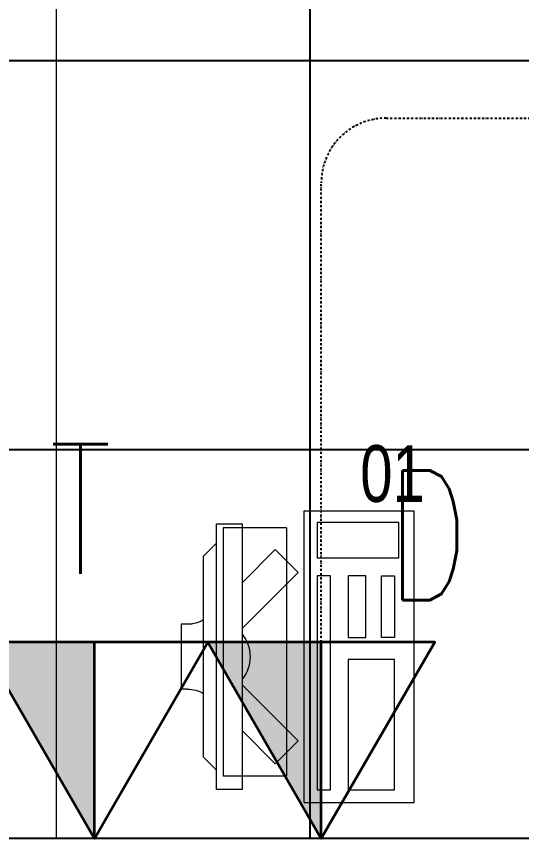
# Model space of a CAD drawing. Extents: x -560814 to 57327, y -29287 to 19916.
# Drawn here: x 22323 to 23102, y -12830 to -11562 of the extents above; entities that cross this region are included whole.
import ezdxf

# ---------------------------------------------------------------- set-up
doc = ezdxf.new("R2010")
doc.units = 0
doc.header["$LTSCALE"] = 0.25
doc.linetypes.add('DASHDOT', pattern=[25.4, 12.7, -6.35, 0, -6.35])
for name, color, linetype, lineweight in [('01-First Floor$0$72_EGR_EQP_TAG', 142, 'Continuous', 5), ('01-First Floor$0$LOADING', 253, 'Continuous', 5), ('01-First Floor$0$Walls', 251, 'Continuous', 5), ('E-LITE-CLNG-CNDT', 6, 'DASHDOT', 35), ('T-DATA-CLNG-COND', 51, 'DASHDOT', 25), ('T-DATA-DEVC-TYPE', 2, 'Continuous', 25), ('T-DATA-WALL @ 100', 33, 'Continuous', 35)]:
    doc.layers.add(name, color=color, linetype=linetype, lineweight=lineweight)
doc.layers.add('01-First Floor$0$FALSE CEILING', color=251, linetype='Continuous')
doc.styles.add('01-First Floor$0$X3G_ENTITY_257CFD', font='swisscl.ttf', dxfattribs={"height": 200})
doc.styles.add('DC_SIMPLEX', font='SIMPLEX.shx', dxfattribs={"width": 0.7})

# ---------------------------------------------------------------- blocks, each defined once
blk = doc.blocks.new('*U23')
blk.add_hatch(color=254).paths.add_polyline_path([(1.75, 3.031), (0, 3.031), (0, 0)])
blk.add_line((0, 0), (0, 3.031))
blk.add_lwpolyline([(1.75, 3.031), (0, 0), (-1.75, 3.031)], close=True)
at = {"layer": 'T-DATA-DEVC-TYPE', "style": 'DC_SIMPLEX', "width": 0.7, "flags": 8}
blk.add_attdef('DC_TYPE', (2.682, 5.634), '', height=2, rotation=360, dxfattribs=at)
blk = doc.blocks.new('*U22')
blk.add_hatch(color=254).paths.add_polyline_path([(1.75, 3.031), (0, 3.031), (0, 0)])
blk.add_line((0, 0), (0, 3.031))
blk.add_lwpolyline([(1.75, 3.031), (0, 0), (-1.75, 3.031)], close=True)
at = {"layer": 'T-DATA-DEVC-TYPE', "style": 'DC_SIMPLEX', "width": 0.7, "flags": 8}
blk.add_attdef('DC_TYPE', (2.682, 5.634), '', height=2, rotation=360, dxfattribs=at)
blk = doc.blocks.new('01-First Floor$0$ITCWLS1-P')
at = {"layer": '01-First Floor$0$LOADING'}
for p, q in [((-0.17, 0.45), (-0.17, 0)), ((-0.17, 0.45), (0, 0.45)), ((0, 0.45), (0, 0)), ((-0.2651, 0.43, 0), (-0.3051, 0.43, 0)), ((-0.3051, 0.43, 0), (-0.3051, 0.02, 0)), ((-0.2651, 0.43, 0), (-0.2651, 0.02, 0)), ((-0.1496, 0.4305), (-0.1291, 0.4305)), ((-0.1291, 0.4305), (-0.1291, 0.4089)), ((-0.197, 0.4094), (-0.295, 0.4094)), ((-0.295, 0.0264), (-0.295, 0.4094)), ((-0.197, 0.0264), (-0.197, 0.4094)), ((-0.3251, 0.38, 0), (-0.3051, 0.4, 0)), ((-0.3251, 0.38, 0), (-0.3251, 0.07, 0)), ((-0.3503, 0.275), (-0.3596, 0.275)), ((-0.3596, 0.175), (-0.3596, 0.275)), ((-0.3503, 0.175), (-0.3596, 0.175)), ((-0.3251, 0.07, 0), (-0.3051, 0.05, 0)), ((-0.197, 0.0264), (-0.295, 0.0264)), ((-0.3051, 0.02, 0), (-0.2651, 0.02, 0)), ((-0.17, 0), (0, 0))]:
    blk.add_line(p, q, dxfattribs=at)
at = {"layer": '01-First Floor$0$LOADING', "extrusion": (2.48281e-10, 3.18408e-10, -1)}
for p, q in [((-0.2651, 0.3395), (-0.2144, 0.3902)), ((-0.1791, 0.3548), (-0.2144, 0.3902)), ((-0.2651, 0.2688), (-0.1791, 0.3548))]:
    blk.add_line(p, q, dxfattribs=at)
at = {"layer": '01-First Floor$0$LOADING', "extrusion": (2.48281e-10, -3.18408e-10, -1)}
for p, q in [((-0.2651, 0.1812), (-0.1791, 0.0952)), ((-0.2651, 0.1105), (-0.2144, 0.0598)), ((-0.1791, 0.0952), (-0.2144, 0.0598))]:
    blk.add_line(p, q, dxfattribs=at)
at = {"layer": '01-First Floor$0$LOADING'}
for points in [[(-0.1291, 0.4089), (-0.1291, 0.1), (-0.1496, 0.1), (-0.1496, 0.4305)], [(-0.1496, 0.1), (-0.1496, 0.1), (-0.1496, 0.1), (-0.1496, 0.1), (-0.1496, 0.1), (-0.1496, 0.1), (-0.1496, 0.1), (-0.1496, 0.1), (-0.1496, 0.1)], [(-0.1496, 0.1), (-0.1496, 0.1), (-0.1496, 0.1), (-0.1496, 0.1), (-0.1496, 0.1), (-0.1496, 0.1), (-0.1496, 0.1), (-0.1496, 0.1), (-0.1496, 0.1), (-0.1496, 0.1), (-0.1496, 0.1), (-0.1496, 0.1), (-0.1496, 0.1), (-0.1496, 0.1), (-0.1496, 0.1), (-0.1496, 0.1), (-0.1496, 0.1), (-0.1496, 0.1)], [(-0.1496, 0.1), (-0.1496, 0.1), (-0.1496, 0.1), (-0.1496, 0.1), (-0.1496, 0.1), (-0.1496, 0.1), (-0.1496, 0.1), (-0.1496, 0.1), (-0.1496, 0.1), (-0.1496, 0.1)], [(-0.1496, 0.1), (-0.1496, 0.1), (-0.1496, 0.1), (-0.1496, 0.1), (-0.1496, 0.1), (-0.1496, 0.1), (-0.1496, 0.1)], [(-0.1496, 0.1), (-0.1496, 0.1), (-0.1496, 0.1), (-0.1496, 0.1), (-0.1496, 0.1), (-0.1496, 0.1), (-0.1496, 0.1), (-0.1496, 0.1), (-0.1496, 0.1), (-0.1496, 0.1)], [(-0.1496, 0.1), (-0.1496, 0.1), (-0.1496, 0.1), (-0.1496, 0.1), (-0.1496, 0.1), (-0.1496, 0.1), (-0.1496, 0.1), (-0.1496, 0.1), (-0.1496, 0.1), (-0.1496, 0.1), (-0.1496, 0.1), (-0.1496, 0.1), (-0.1496, 0.1), (-0.1496, 0.1), (-0.1496, 0.1)], [(-0.1496, 0.1), (-0.1496, 0.1), (-0.1496, 0.1), (-0.1496, 0.1), (-0.1496, 0.1), (-0.1496, 0.1), (-0.1496, 0.1), (-0.1496, 0.1), (-0.1496, 0.1), (-0.1496, 0.1)], [(-0.1496, 0.1), (-0.1496, 0.1), (-0.1496, 0.1), (-0.1496, 0.1), (-0.1496, 0.1), (-0.1496, 0.1), (-0.1496, 0.1), (-0.1496, 0.1), (-0.1496, 0.1), (-0.1496, 0.1)], [(-0.1496, 0.1), (-0.1496, 0.1), (-0.1496, 0.1), (-0.1496, 0.1), (-0.1496, 0.1), (-0.1496, 0.1), (-0.1496, 0.1), (-0.1496, 0.1), (-0.1496, 0.1), (-0.1496, 0.1), (-0.1496, 0.1), (-0.1496, 0.1), (-0.1496, 0.1), (-0.1496, 0.1), (-0.1496, 0.1), (-0.1496, 0.1), (-0.1496, 0.1), (-0.1496, 0.1), (-0.1496, 0.1), (-0.1496, 0.1), (-0.1496, 0.1), (-0.1496, 0.1), (-0.1496, 0.1), (-0.1496, 0.1), (-0.1496, 0.1), (-0.1496, 0.1), (-0.1496, 0.1), (-0.1496, 0.1), (-0.1496, 0.1), (-0.1496, 0.1), (-0.1496, 0.1), (-0.1496, 0.1), (-0.1496, 0.1), (-0.1496, 0.1), (-0.1496, 0.1), (-0.1496, 0.1), (-0.1496, 0.1), (-0.1496, 0.1), (-0.1496, 0.1), (-0.1496, 0.1), (-0.1496, 0.1), (-0.1496, 0.1), (-0.1496, 0.1), (-0.1496, 0.1), (-0.1496, 0.1), (-0.1496, 0.1), (-0.1496, 0.1), (-0.1496, 0.1), (-0.1496, 0.1), (-0.1496, 0.1), (-0.1496, 0.1), (-0.1496, 0.1), (-0.1496, 0.1), (-0.1496, 0.1)], [(-0.1496, 0.1), (-0.1496, 0.1), (-0.1496, 0.1), (-0.1496, 0.1), (-0.1496, 0.1), (-0.1496, 0.1), (-0.1496, 0.1), (-0.1496, 0.1), (-0.1496, 0.1), (-0.1496, 0.1), (-0.1496, 0.1), (-0.1496, 0.1), (-0.1496, 0.1), (-0.1496, 0.1), (-0.1496, 0.1), (-0.1496, 0.1), (-0.1496, 0.1), (-0.1496, 0.1), (-0.1496, 0.1), (-0.1496, 0.1), (-0.1496, 0.1), (-0.1496, 0.1), (-0.1496, 0.1), (-0.1496, 0.1), (-0.1496, 0.1), (-0.1496, 0.1), (-0.1496, 0.1), (-0.1496, 0.1), (-0.1496, 0.1), (-0.1496, 0.1), (-0.1496, 0.1), (-0.1496, 0.1), (-0.1496, 0.1), (-0.1496, 0.1), (-0.1496, 0.1), (-0.1496, 0.1), (-0.1496, 0.1), (-0.1496, 0.1), (-0.1496, 0.1), (-0.1496, 0.1), (-0.1496, 0.1), (-0.1496, 0.1), (-0.1496, 0.1), (-0.1496, 0.1), (-0.1496, 0.1), (-0.1496, 0.1), (-0.1496, 0.1), (-0.1496, 0.1), (-0.1496, 0.1), (-0.1496, 0.1), (-0.1496, 0.1), (-0.1496, 0.1), (-0.1496, 0.1), (-0.1496, 0.1), (-0.1496, 0.1), (-0.1496, 0.1), (-0.1496, 0.1), (-0.1496, 0.1), (-0.1496, 0.1), (-0.1496, 0.1), (-0.1496, 0.1), (-0.1496, 0.1), (-0.1496, 0.1), (-0.1496, 0.1), (-0.1496, 0.1), (-0.1496, 0.1), (-0.1496, 0.1), (-0.1496, 0.1), (-0.1496, 0.1), (-0.1496, 0.1), (-0.1496, 0.1), (-0.1496, 0.1), (-0.1496, 0.1), (-0.1496, 0.1), (-0.1496, 0.1), (-0.1496, 0.1), (-0.1496, 0.1), (-0.1496, 0.1), (-0.1496, 0.1), (-0.1496, 0.1), (-0.1496, 0.1), (-0.1496, 0.1), (-0.1496, 0.1), (-0.1496, 0.1), (-0.1496, 0.1), (-0.1496, 0.1), (-0.1496, 0.1), (-0.1496, 0.1), (-0.1496, 0.1)], [(-0.1496, 0.1), (-0.1496, 0.1), (-0.1496, 0.1), (-0.1496, 0.1), (-0.1496, 0.1), (-0.1496, 0.1), (-0.1496, 0.1), (-0.1496, 0.1), (-0.1496, 0.1), (-0.1496, 0.1), (-0.1496, 0.1), (-0.1496, 0.1)], [(-0.1496, 0.1), (-0.1496, 0.1), (-0.1496, 0.1), (-0.1496, 0.1), (-0.1496, 0.1), (-0.1496, 0.1), (-0.1496, 0.1)], [(-0.1496, 0.1), (-0.1496, 0.1), (-0.1496, 0.1), (-0.1496, 0.1), (-0.1496, 0.1), (-0.1496, 0.1), (-0.1496, 0.1), (-0.1496, 0.1), (-0.1496, 0.1), (-0.1496, 0.1), (-0.1496, 0.1), (-0.1496, 0.1), (-0.1496, 0.1), (-0.1496, 0.1), (-0.1496, 0.1), (-0.1496, 0.1), (-0.1496, 0.1)], [(-0.1496, 0.1), (-0.1496, 0.1), (-0.1496, 0.1), (-0.1496, 0.1), (-0.1496, 0.1), (-0.1496, 0.1), (-0.1496, 0.1), (-0.1496, 0.1), (-0.1496, 0.1), (-0.1496, 0.1), (-0.1496, 0.1), (-0.1496, 0.1), (-0.1496, 0.1), (-0.1496, 0.1), (-0.1496, 0.1), (-0.1496, 0.1), (-0.1496, 0.1), (-0.1496, 0.1), (-0.1496, 0.1), (-0.1496, 0.1), (-0.1496, 0.1), (-0.1496, 0.1), (-0.1496, 0.1), (-0.1496, 0.1), (-0.1496, 0.1), (-0.1496, 0.1), (-0.1496, 0.1), (-0.1496, 0.1), (-0.1496, 0.1), (-0.1496, 0.1), (-0.1496, 0.1), (-0.1496, 0.1), (-0.1496, 0.1), (-0.1496, 0.1), (-0.1496, 0.1), (-0.1496, 0.1), (-0.1496, 0.1), (-0.1496, 0.1), (-0.1496, 0.1), (-0.1496, 0.1), (-0.1496, 0.1), (-0.1496, 0.1), (-0.1496, 0.1), (-0.1496, 0.1), (-0.1496, 0.1), (-0.1496, 0.1), (-0.1496, 0.1), (-0.1496, 0.1), (-0.1496, 0.1), (-0.1496, 0.1), (-0.1496, 0.1), (-0.1496, 0.1), (-0.1496, 0.1), (-0.1496, 0.1), (-0.1496, 0.1), (-0.1496, 0.1), (-0.1496, 0.1), (-0.1496, 0.1), (-0.1496, 0.1), (-0.1496, 0.1), (-0.1496, 0.1), (-0.1496, 0.1), (-0.1496, 0.1), (-0.1496, 0.1), (-0.1496, 0.1), (-0.1496, 0.1), (-0.1496, 0.1), (-0.1496, 0.1), (-0.1496, 0.1), (-0.1496, 0.1), (-0.1496, 0.1), (-0.1496, 0.1), (-0.1496, 0.1), (-0.1496, 0.1), (-0.1496, 0.1), (-0.1496, 0.1), (-0.1496, 0.1), (-0.1496, 0.1), (-0.1496, 0.1), (-0.1496, 0.1), (-0.1496, 0.1), (-0.1496, 0.1), (-0.1496, 0.1), (-0.1496, 0.1), (-0.1496, 0.1), (-0.1496, 0.1), (-0.1496, 0.1), (-0.1496, 0.1), (-0.1496, 0.1), (-0.1496, 0.1), (-0.1496, 0.1), (-0.1496, 0.1), (-0.1496, 0.1), (-0.1496, 0.1), (-0.1496, 0.1), (-0.1496, 0.1), (-0.1496, 0.1), (-0.1496, 0.1), (-0.1496, 0.1), (-0.1496, 0.1), (-0.1496, 0.1), (-0.1496, 0.1), (-0.1496, 0.1), (-0.1496, 0.1), (-0.1496, 0.1), (-0.1496, 0.1), (-0.1496, 0.1), (-0.1496, 0.1), (-0.1496, 0.1), (-0.1496, 0.1), (-0.1496, 0.1)], [(-0.1496, 0.1), (-0.1496, 0.1), (-0.1496, 0.1), (-0.1496, 0.1), (-0.1496, 0.1), (-0.1496, 0.1), (-0.1496, 0.1), (-0.1496, 0.1)]]:
    blk.add_lwpolyline(points, dxfattribs=at)
for points in [[(-0.1019, 0.4305), (-0.0304, 0.4305), (-0.0304, 0.2294), (-0.1019, 0.2294)], [(-0.1019, 0.1954), (-0.0747, 0.1954), (-0.0747, 0.1), (-0.1019, 0.1)], [(-0.0304, 0.1954), (-0.0508, 0.1954), (-0.0508, 0.1), (-0.0304, 0.1)], [(-0.1496, 0.1), (-0.1496, 0.1), (-0.1496, 0.1), (-0.1496, 0.1), (-0.1496, 0.1), (-0.1496, 0.1), (-0.1496, 0.1), (-0.1496, 0.1), (-0.1496, 0.1), (-0.1496, 0.1), (-0.1496, 0.1), (-0.1496, 0.1), (-0.1496, 0.1), (-0.1496, 0.1), (-0.1496, 0.1), (-0.1496, 0.1), (-0.1496, 0.1), (-0.1496, 0.1), (-0.1496, 0.1), (-0.1496, 0.1), (-0.1496, 0.1), (-0.1496, 0.1), (-0.1496, 0.1), (-0.1496, 0.1), (-0.1496, 0.1), (-0.1496, 0.1), (-0.1496, 0.1), (-0.1496, 0.1), (-0.1496, 0.1), (-0.1496, 0.1), (-0.1496, 0.1), (-0.1496, 0.1), (-0.1496, 0.1), (-0.1496, 0.1), (-0.1496, 0.1), (-0.1496, 0.1), (-0.1496, 0.1), (-0.1496, 0.1), (-0.1496, 0.1), (-0.1496, 0.1), (-0.1496, 0.1), (-0.1496, 0.1), (-0.1496, 0.1), (-0.1496, 0.1), (-0.1496, 0.1), (-0.1496, 0.1), (-0.1496, 0.1), (-0.1496, 0.1), (-0.1496, 0.1), (-0.1496, 0.1), (-0.1496, 0.1), (-0.1496, 0.1), (-0.1496, 0.1), (-0.1496, 0.1), (-0.1496, 0.1), (-0.1496, 0.1), (-0.1496, 0.1), (-0.1496, 0.1), (-0.1496, 0.1), (-0.1496, 0.1), (-0.1496, 0.1), (-0.1496, 0.1), (-0.1496, 0.1), (-0.1496, 0.1), (-0.1496, 0.1), (-0.1496, 0.1), (-0.1496, 0.1), (-0.1496, 0.1), (-0.1496, 0.1), (-0.1496, 0.1), (-0.1496, 0.1), (-0.1496, 0.1), (-0.1496, 0.1), (-0.1496, 0.1), (-0.1496, 0.1), (-0.1496, 0.1), (-0.1496, 0.1), (-0.1496, 0.1), (-0.1496, 0.1), (-0.1496, 0.1), (-0.1496, 0.1), (-0.1496, 0.1), (-0.1496, 0.1), (-0.1496, 0.1), (-0.1496, 0.1), (-0.1496, 0.1), (-0.1496, 0.1), (-0.1496, 0.1), (-0.1496, 0.1), (-0.1496, 0.1), (-0.1496, 0.1), (-0.1496, 0.1), (-0.1496, 0.1), (-0.1496, 0.1), (-0.1496, 0.1), (-0.1496, 0.1), (-0.1496, 0.1), (-0.1496, 0.1), (-0.1496, 0.1), (-0.1496, 0.1), (-0.1496, 0.1), (-0.1496, 0.1), (-0.1496, 0.1), (-0.1496, 0.1), (-0.1496, 0.1), (-0.1496, 0.1), (-0.1496, 0.1), (-0.1496, 0.1), (-0.1496, 0.1), (-0.1496, 0.1), (-0.1496, 0.1), (-0.1496, 0.1), (-0.1496, 0.1), (-0.1496, 0.1), (-0.1496, 0.1), (-0.1496, 0.1), (-0.1496, 0.1), (-0.1496, 0.1), (-0.1496, 0.1), (-0.1496, 0.1), (-0.1496, 0.1), (-0.1496, 0.1), (-0.1496, 0.1), (-0.1496, 0.1), (-0.1496, 0.1), (-0.1496, 0.1), (-0.1496, 0.1), (-0.1496, 0.1), (-0.1496, 0.1), (-0.1496, 0.1), (-0.1496, 0.1), (-0.1496, 0.1), (-0.1496, 0.1), (-0.1496, 0.1), (-0.1496, 0.1), (-0.1496, 0.1), (-0.1496, 0.1), (-0.1496, 0.1), (-0.1496, 0.1), (-0.1496, 0.1), (-0.1496, 0.1), (-0.1496, 0.1), (-0.1496, 0.1), (-0.1496, 0.1), (-0.1496, 0.1), (-0.1496, 0.1), (-0.1496, 0.1), (-0.1496, 0.1), (-0.1496, 0.1), (-0.1496, 0.1), (-0.1496, 0.1), (-0.1496, 0.1), (-0.1496, 0.1), (-0.1496, 0.1), (-0.1496, 0.1), (-0.1496, 0.1), (-0.1496, 0.1), (-0.1496, 0.1), (-0.1496, 0.1), (-0.1496, 0.1), (-0.1496, 0.1), (-0.1496, 0.1), (-0.1496, 0.1), (-0.1496, 0.1), (-0.1496, 0.1), (-0.1496, 0.1), (-0.1496, 0.1), (-0.1496, 0.1), (-0.1496, 0.1), (-0.1496, 0.1), (-0.1496, 0.1), (-0.1496, 0.1), (-0.1496, 0.1), (-0.1496, 0.1), (-0.1496, 0.1), (-0.1496, 0.1), (-0.1496, 0.1), (-0.1496, 0.1), (-0.1496, 0.1), (-0.1496, 0.1), (-0.1496, 0.1), (-0.1496, 0.1), (-0.1496, 0.1), (-0.1496, 0.1), (-0.1496, 0.1), (-0.1496, 0.1), (-0.1496, 0.1), (-0.1496, 0.1), (-0.1496, 0.1), (-0.1496, 0.1), (-0.1496, 0.1), (-0.1496, 0.1), (-0.1496, 0.1), (-0.1496, 0.1), (-0.1496, 0.1), (-0.1496, 0.1), (-0.1496, 0.1), (-0.1496, 0.1), (-0.1496, 0.1), (-0.1496, 0.1), (-0.1496, 0.1), (-0.1496, 0.1), (-0.1496, 0.1), (-0.1496, 0.1), (-0.1496, 0.1), (-0.1496, 0.1), (-0.1496, 0.1), (-0.1496, 0.1), (-0.1496, 0.1), (-0.1496, 0.1), (-0.1496, 0.1), (-0.1496, 0.1), (-0.1496, 0.1), (-0.1496, 0.1), (-0.1496, 0.1), (-0.1496, 0.1), (-0.1496, 0.1), (-0.1496, 0.1), (-0.1496, 0.1), (-0.1496, 0.1), (-0.1496, 0.1), (-0.1496, 0.1), (-0.1496, 0.1), (-0.1496, 0.1), (-0.1496, 0.1), (-0.1496, 0.1), (-0.1496, 0.1), (-0.1496, 0.1), (-0.1496, 0.1), (-0.1496, 0.1), (-0.1496, 0.1), (-0.1496, 0.1), (-0.1496, 0.1), (-0.1496, 0.1), (-0.1496, 0.1), (-0.1496, 0.1), (-0.1496, 0.1), (-0.1496, 0.1), (-0.1496, 0.1), (-0.1496, 0.1), (-0.1496, 0.1), (-0.1496, 0.1), (-0.1496, 0.1), (-0.1496, 0.1), (-0.1496, 0.1), (-0.1496, 0.1), (-0.1496, 0.1), (-0.1496, 0.1), (-0.1496, 0.1), (-0.1496, 0.1), (-0.1496, 0.1), (-0.1496, 0.1), (-0.1496, 0.1), (-0.1496, 0.1), (-0.1496, 0.1), (-0.1496, 0.1), (-0.1496, 0.1), (-0.1496, 0.1), (-0.1496, 0.1), (-0.1496, 0.1), (-0.1496, 0.1), (-0.1496, 0.1), (-0.1496, 0.1), (-0.1496, 0.1), (-0.1496, 0.1), (-0.1496, 0.1), (-0.1496, 0.1), (-0.1496, 0.1), (-0.1496, 0.1), (-0.1496, 0.1), (-0.1496, 0.1), (-0.1496, 0.1), (-0.1496, 0.1), (-0.1496, 0.1), (-0.1496, 0.1), (-0.1496, 0.1), (-0.1496, 0.1)], [(-0.1496, 0.1), (-0.1496, 0.1), (-0.1496, 0.1), (-0.1496, 0.1), (-0.1496, 0.1), (-0.1496, 0.1), (-0.1496, 0.1), (-0.1496, 0.1), (-0.1496, 0.1), (-0.1496, 0.1), (-0.1496, 0.1), (-0.1496, 0.1), (-0.1496, 0.1), (-0.1496, 0.1), (-0.1496, 0.1), (-0.1496, 0.1), (-0.1496, 0.1), (-0.1496, 0.1), (-0.1496, 0.1), (-0.1496, 0.1), (-0.1496, 0.1), (-0.1496, 0.1), (-0.1496, 0.1), (-0.1496, 0.1), (-0.1496, 0.1), (-0.1496, 0.1), (-0.1496, 0.1), (-0.1496, 0.1), (-0.1496, 0.1), (-0.1496, 0.1), (-0.1496, 0.1), (-0.1496, 0.1), (-0.1496, 0.1), (-0.1496, 0.1), (-0.1496, 0.1), (-0.1496, 0.1), (-0.1496, 0.1), (-0.1496, 0.1), (-0.1496, 0.1), (-0.1496, 0.1), (-0.1496, 0.1), (-0.1496, 0.1), (-0.1496, 0.1), (-0.1496, 0.1), (-0.1496, 0.1), (-0.1496, 0.1), (-0.1496, 0.1), (-0.1496, 0.1), (-0.1496, 0.1), (-0.1496, 0.1), (-0.1496, 0.1), (-0.1496, 0.1), (-0.1496, 0.1), (-0.1496, 0.1), (-0.1496, 0.1), (-0.1496, 0.1), (-0.1496, 0.1), (-0.1496, 0.1), (-0.1496, 0.1), (-0.1496, 0.1), (-0.1496, 0.1), (-0.1496, 0.1), (-0.1496, 0.1), (-0.1496, 0.1), (-0.1496, 0.1), (-0.1496, 0.1), (-0.1496, 0.1), (-0.1496, 0.1), (-0.1496, 0.1), (-0.1496, 0.1), (-0.1496, 0.1), (-0.1496, 0.1), (-0.1496, 0.1), (-0.1496, 0.1), (-0.1496, 0.1), (-0.1496, 0.1), (-0.1496, 0.1), (-0.1496, 0.1), (-0.1496, 0.1), (-0.1496, 0.1), (-0.1496, 0.1), (-0.1496, 0.1), (-0.1496, 0.1), (-0.1496, 0.1), (-0.1496, 0.1), (-0.1496, 0.1), (-0.1496, 0.1), (-0.1496, 0.1), (-0.1496, 0.1), (-0.1496, 0.1), (-0.1496, 0.1), (-0.1496, 0.1), (-0.1496, 0.1), (-0.1496, 0.1), (-0.1496, 0.1), (-0.1496, 0.1), (-0.1496, 0.1), (-0.1496, 0.1), (-0.1496, 0.1), (-0.1496, 0.1), (-0.1496, 0.1), (-0.1496, 0.1), (-0.1496, 0.1), (-0.1496, 0.1), (-0.1496, 0.1), (-0.1496, 0.1), (-0.1496, 0.1), (-0.1496, 0.1), (-0.1496, 0.1), (-0.1496, 0.1), (-0.1496, 0.1), (-0.1496, 0.1), (-0.1496, 0.1), (-0.1496, 0.1), (-0.1496, 0.1), (-0.1496, 0.1), (-0.1496, 0.1), (-0.1496, 0.1), (-0.1496, 0.1), (-0.1496, 0.1), (-0.1496, 0.1), (-0.1496, 0.1), (-0.1496, 0.1), (-0.1496, 0.1), (-0.1496, 0.1), (-0.1496, 0.1), (-0.1496, 0.1), (-0.1496, 0.1), (-0.1496, 0.1), (-0.1496, 0.1), (-0.1496, 0.1), (-0.1496, 0.1), (-0.1496, 0.1), (-0.1496, 0.1), (-0.1496, 0.1), (-0.1496, 0.1), (-0.1496, 0.1), (-0.1496, 0.1), (-0.1496, 0.1), (-0.1496, 0.1), (-0.1496, 0.1), (-0.1496, 0.1), (-0.1496, 0.1), (-0.1496, 0.1), (-0.1496, 0.1), (-0.1496, 0.1), (-0.1496, 0.1), (-0.1496, 0.1), (-0.1496, 0.1), (-0.1496, 0.1), (-0.1496, 0.1), (-0.1496, 0.1), (-0.1496, 0.1), (-0.1496, 0.1), (-0.1496, 0.1), (-0.1496, 0.1), (-0.1496, 0.1), (-0.1496, 0.1), (-0.1496, 0.1), (-0.1496, 0.1), (-0.1496, 0.1), (-0.1496, 0.1), (-0.1496, 0.1), (-0.1496, 0.1), (-0.1496, 0.1), (-0.1496, 0.1), (-0.1496, 0.1), (-0.1496, 0.1), (-0.1496, 0.1), (-0.1496, 0.1), (-0.1496, 0.1), (-0.1496, 0.1), (-0.1496, 0.1), (-0.1496, 0.1), (-0.1496, 0.1), (-0.1496, 0.1), (-0.1496, 0.1), (-0.1496, 0.1), (-0.1496, 0.1), (-0.1496, 0.1), (-0.1496, 0.1), (-0.1496, 0.1), (-0.1496, 0.1), (-0.1496, 0.1), (-0.1496, 0.1), (-0.1496, 0.1), (-0.1496, 0.1), (-0.1496, 0.1), (-0.1496, 0.1), (-0.1496, 0.1), (-0.1496, 0.1), (-0.1496, 0.1), (-0.1496, 0.1), (-0.1496, 0.1), (-0.1496, 0.1), (-0.1496, 0.1), (-0.1496, 0.1), (-0.1496, 0.1), (-0.1496, 0.1), (-0.1496, 0.1), (-0.1496, 0.1), (-0.1496, 0.1), (-0.1496, 0.1), (-0.1496, 0.1), (-0.1496, 0.1), (-0.1496, 0.1), (-0.1496, 0.1), (-0.1496, 0.1), (-0.1496, 0.1), (-0.1496, 0.1), (-0.1496, 0.1), (-0.1496, 0.1), (-0.1496, 0.1), (-0.1496, 0.1)], [(-0.1496, 0.1), (-0.1496, 0.1), (-0.1496, 0.1), (-0.1496, 0.1), (-0.1496, 0.1), (-0.1496, 0.1), (-0.1496, 0.1), (-0.1496, 0.1), (-0.1496, 0.1), (-0.1496, 0.1), (-0.1496, 0.1), (-0.1496, 0.1), (-0.1496, 0.1), (-0.1496, 0.1), (-0.1496, 0.1), (-0.1496, 0.1), (-0.1496, 0.1), (-0.1496, 0.1), (-0.1496, 0.1), (-0.1496, 0.1), (-0.1496, 0.1), (-0.1496, 0.1), (-0.1496, 0.1), (-0.1496, 0.1), (-0.1496, 0.1), (-0.1496, 0.1), (-0.1496, 0.1), (-0.1496, 0.1), (-0.1496, 0.1), (-0.1496, 0.1), (-0.1496, 0.1), (-0.1496, 0.1), (-0.1496, 0.1), (-0.1496, 0.1), (-0.1496, 0.1), (-0.1496, 0.1), (-0.1496, 0.1), (-0.1496, 0.1), (-0.1496, 0.1), (-0.1496, 0.1), (-0.1496, 0.1), (-0.1496, 0.1), (-0.1496, 0.1), (-0.1496, 0.1), (-0.1496, 0.1), (-0.1496, 0.1), (-0.1496, 0.1), (-0.1496, 0.1), (-0.1496, 0.1), (-0.1496, 0.1), (-0.1496, 0.1), (-0.1496, 0.1), (-0.1496, 0.1), (-0.1496, 0.1), (-0.1496, 0.1), (-0.1496, 0.1), (-0.1496, 0.1), (-0.1496, 0.1), (-0.1496, 0.1), (-0.1496, 0.1), (-0.1496, 0.1), (-0.1496, 0.1), (-0.1496, 0.1), (-0.1496, 0.1), (-0.1496, 0.1), (-0.1496, 0.1), (-0.1496, 0.1), (-0.1496, 0.1), (-0.1496, 0.1), (-0.1496, 0.1), (-0.1496, 0.1), (-0.1496, 0.1), (-0.1496, 0.1), (-0.1496, 0.1), (-0.1496, 0.1), (-0.1496, 0.1), (-0.1496, 0.1), (-0.1496, 0.1), (-0.1496, 0.1), (-0.1496, 0.1), (-0.1496, 0.1), (-0.1496, 0.1), (-0.1496, 0.1), (-0.1496, 0.1), (-0.1496, 0.1), (-0.1496, 0.1), (-0.1496, 0.1), (-0.1496, 0.1), (-0.1496, 0.1), (-0.1496, 0.1), (-0.1496, 0.1), (-0.1496, 0.1), (-0.1496, 0.1), (-0.1496, 0.1), (-0.1496, 0.1), (-0.1496, 0.1), (-0.1496, 0.1), (-0.1496, 0.1), (-0.1496, 0.1), (-0.1496, 0.1), (-0.1496, 0.1), (-0.1496, 0.1), (-0.1496, 0.1), (-0.1496, 0.1), (-0.1496, 0.1), (-0.1496, 0.1), (-0.1496, 0.1), (-0.1496, 0.1), (-0.1496, 0.1), (-0.1496, 0.1), (-0.1496, 0.1), (-0.1496, 0.1), (-0.1496, 0.1), (-0.1496, 0.1), (-0.1496, 0.1), (-0.1496, 0.1), (-0.1496, 0.1), (-0.1496, 0.1), (-0.1496, 0.1), (-0.1496, 0.1), (-0.1496, 0.1), (-0.1496, 0.1), (-0.1496, 0.1), (-0.1496, 0.1), (-0.1496, 0.1), (-0.1496, 0.1), (-0.1496, 0.1), (-0.1496, 0.1), (-0.1496, 0.1), (-0.1496, 0.1), (-0.1496, 0.1), (-0.1496, 0.1), (-0.1496, 0.1), (-0.1496, 0.1), (-0.1496, 0.1), (-0.1496, 0.1), (-0.1496, 0.1), (-0.1496, 0.1), (-0.1496, 0.1), (-0.1496, 0.1), (-0.1496, 0.1), (-0.1496, 0.1), (-0.1496, 0.1), (-0.1496, 0.1), (-0.1496, 0.1), (-0.1496, 0.1), (-0.1496, 0.1), (-0.1496, 0.1), (-0.1496, 0.1), (-0.1496, 0.1), (-0.1496, 0.1), (-0.1496, 0.1), (-0.1496, 0.1), (-0.1496, 0.1), (-0.1496, 0.1), (-0.1496, 0.1), (-0.1496, 0.1), (-0.1496, 0.1), (-0.1496, 0.1), (-0.1496, 0.1), (-0.1496, 0.1), (-0.1496, 0.1), (-0.1496, 0.1), (-0.1496, 0.1), (-0.1496, 0.1), (-0.1496, 0.1), (-0.1496, 0.1), (-0.1496, 0.1), (-0.1496, 0.1), (-0.1496, 0.1), (-0.1496, 0.1), (-0.1496, 0.1), (-0.1496, 0.1), (-0.1496, 0.1), (-0.1496, 0.1), (-0.1496, 0.1), (-0.1496, 0.1), (-0.1496, 0.1), (-0.1496, 0.1), (-0.1496, 0.1), (-0.1496, 0.1), (-0.1496, 0.1), (-0.1496, 0.1), (-0.1496, 0.1), (-0.1496, 0.1), (-0.1496, 0.1), (-0.1496, 0.1), (-0.1496, 0.1), (-0.1496, 0.1), (-0.1496, 0.1), (-0.1496, 0.1), (-0.1496, 0.1), (-0.1496, 0.1), (-0.1496, 0.1), (-0.1496, 0.1), (-0.1496, 0.1), (-0.1496, 0.1), (-0.1496, 0.1), (-0.1496, 0.1), (-0.1496, 0.1), (-0.1496, 0.1), (-0.1496, 0.1), (-0.1496, 0.1), (-0.1496, 0.1), (-0.1496, 0.1), (-0.1496, 0.1), (-0.1496, 0.1), (-0.1496, 0.1), (-0.1496, 0.1), (-0.1496, 0.1), (-0.1496, 0.1), (-0.1496, 0.1), (-0.1496, 0.1), (-0.1496, 0.1), (-0.1496, 0.1), (-0.1496, 0.1), (-0.1496, 0.1), (-0.1496, 0.1), (-0.1496, 0.1)], [(-0.1496, 0.0727), (-0.0236, 0.0727), (-0.0236, 0.0182), (-0.1496, 0.0182)]]:
    blk.add_lwpolyline(points, close=True, dxfattribs=at)
for centre, radius, start, end in [((-0.3503, 0.325), 0.05, 270, 300.3093), ((-0.3089, 0.225), 0.0556, 321.9431, 38.0569), ((-0.3503, 0.125), 0.05, 59.6907, 90)]:
    blk.add_arc(centre, radius, start, end, dxfattribs=at)
blk = doc.blocks.new('01-First Floor')
at = {"layer": '01-First Floor$0$FALSE CEILING', "linetype": 'Continuous'}
for p, q in [((22776, -12830), (22776, -8830)), ((20376, -11630), (23876, -11630)), ((20376, -12230), (23876, -12230))]:
    blk.add_line(p, q, dxfattribs=at)
at = {"layer": '01-First Floor$0$FALSE CEILING'}
blk.add_lwpolyline([(20376, -8830), (23876, -8830), (23876, -10710), (23876, -10710), (23876, -12830), (20376, -12830), (20376, -8830)], dxfattribs=at)
at = {"layer": '01-First Floor$0$LOADING', "elevation": -0.1}
blk.add_lwpolyline([(23134.6, -12830), (22384.6, -12830), (22384.6, -11330), (23134.6, -11330)], close=True, dxfattribs=at)
at = {"layer": '01-First Floor$0$Walls'}
blk.add_line((21606, -12830), (24826, -12830), dxfattribs=at)
at = {"layer": '01-First Floor$0$LOADING', "extrusion": (8.01373e-06, -1.9399e-16, 1), "xscale": -1000.000000000014, "yscale": 1000.000000000013, "zscale": 1000.000000000013, "rotation": 180}
blk.add_blockref('01-First Floor$0$ITCWLS1-P', (22936.4, -12324.5, 0.1), dxfattribs=at)
at = {"layer": '01-First Floor$0$72_EGR_EQP_TAG', "insert": (22902.9, -12223.2, -0.1), "char_height": 87.47, "attachment_point": 2, "style": '01-First Floor$0$X3G_ENTITY_257CFD'}
blk.add_mtext('01', dxfattribs=at)

msp = doc.modelspace()

# ---------------------------------------------------------------- linework, layer by layer
at = {"layer": 'T-DATA-CLNG-COND', "elevation": -0.1}
msp.add_lwpolyline([(22792.9, -12526.9), (22792.9, -11818.7, -0.414214), (22892.9, -11718.7), (24026, -11718.7)], format="xyb", dxfattribs=at)

# ---------------------------------------------------------------- block references
at = {"layer": 'E-LITE-CLNG-CNDT'}
msp.add_blockref('01-First Floor', (0, 0), dxfattribs=at)
at = {"layer": 'T-DATA-WALL @ 100'}
ref = msp.add_blockref('*U22', (22442.9, -12830, -0.1), dxfattribs=dict(at, xscale=-100, yscale=100, zscale=100))
ref.add_attrib('DC_TYPE', 'T', (22373.5, -12421.5, -0.1), dxfattribs={"layer": 'T-DATA-DEVC-TYPE', "height": 200, "style": 'DC_SIMPLEX', "width": 0.7, "flags": 8})
ref = msp.add_blockref('*U23', (22792.9, -12830, -0.1), dxfattribs=dict(at, xscale=-100, yscale=100, zscale=100))
ref.add_attrib('DC_TYPE', 'D', (22894.2, -12462.2, -0.1), dxfattribs={"layer": 'T-DATA-DEVC-TYPE', "height": 200, "style": 'DC_SIMPLEX', "width": 0.7, "flags": 8})

doc.saveas('drawing.dxf')
